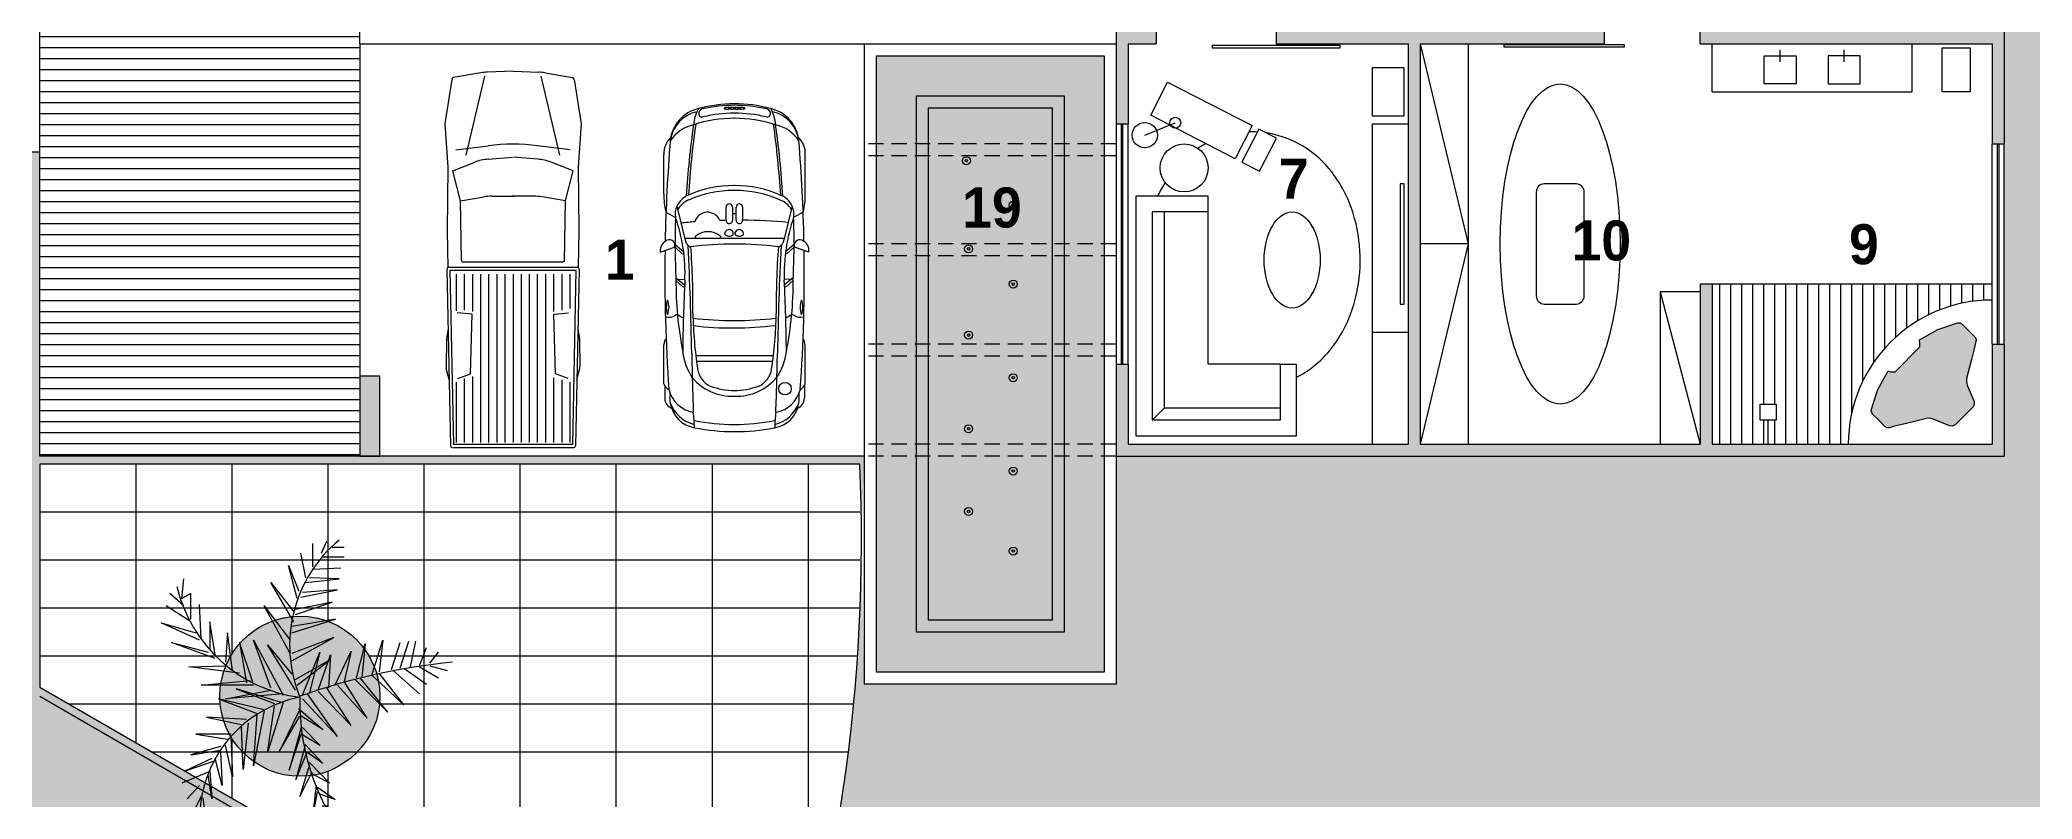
# Model space of a CAD drawing. Header units: feet. Extents: x 1734 to 1931, y 883 to 1088.
# Drawn here: x 1755.44 to 1780.34, y 1059.04 to 1068.52 of the extents above; entities that cross this region are included whole.
import ezdxf

# ---------------------------------------------------------------- set-up
doc = ezdxf.new("R2010")
doc.units = ezdxf.units.FT
doc.header["$LTSCALE"] = 0.3
doc.header["$MEASUREMENT"] = 0
doc.linetypes.add('DASHED2', pattern=[0.375, 0.25, -0.125])
doc.linetypes.add('HIDDEN', pattern=[9.525, 6.35, -3.175])
doc.layers.get('0').update_dxf_attribs({"linetype": 'CONTINUOUS'})
doc.layers.get('Defpoints').update_dxf_attribs({"linetype": 'CONTINUOUS'})
for name, color, linetype in [('01', 1, 'CONTINUOUS'), ('02', 44, 'CONTINUOUS'), ('1', 1, 'CONTINUOUS'), ('2', 44, 'CONTINUOUS'), ('3', 3, 'CONTINUOUS'), ('5', 5, 'CONTINUOUS'), ('Cotas', 1, 'CONTINUOUS'), ('demolição', 140, 'DASHED2'), ('projecao', 8, 'HIDDEN'), ('Texto', 44, 'CONTINUOUS'), ('VEICULOS', 1, 'CONTINUOUS')]:
    doc.layers.add(name, color=color, linetype=linetype)
doc.styles.add('style1', font='GOTHIC.TTF')

# ---------------------------------------------------------------- blocks, each defined once
blk = doc.blocks.new('planta 7')
at = {"color": 0}
for p, q in [((347.66, 294.69), (353.36, 307.49)), ((353.36, 307.49), (350.1, 295.85)), ((354.17, 298.18), (359.06, 305.74)), ((303.69, 291.78), (300.03, 300.5)), ((304.1, 299.34), (307.35, 290.03)), ((308.17, 290.61), (304.1, 299.34)), ((341.55, 289.45), (346.84, 304)), ((346.84, 304), (343.59, 291.78)), ((359.06, 299.92), (363.13, 304.58)), ((361.5, 300.5), (368.01, 299.92)), ((363.13, 297.6), (361.5, 300.5)), ((295.14, 293.52), (285.78, 292.36)), ((295.55, 294.11), (289.85, 297.01)), ((299.21, 294.69), (294.73, 298.76)), ((309.39, 297.6), (311.02, 287.71)), ((312.24, 287.71), (309.39, 297.6)), ((316.31, 295.85), (314.68, 285.38)), ((316.31, 284.22), (316.31, 295.85)), ((322.01, 292.36), (319.57, 280.72)), ((321.2, 278.98), (322.01, 292.36)), ((332.59, 294.11), (334.22, 277.82)), ((332.59, 276.65), (332.59, 294.11)), ((336.67, 281.31), (338.7, 298.18)), ((338.7, 298.18), (339.11, 285.96)), ((348.06, 294.11), (359.46, 294.69)), ((354.58, 297.6), (363.13, 297.6)), ((294.73, 290.61), (302.88, 291.78)), ((304.1, 291.2), (294.73, 290.61)), ((299.21, 287.12), (308.17, 289.45)), ((310.2, 287.71), (299.21, 287.12)), ((302.06, 283.63), (312.65, 285.96)), ((328.12, 288.29), (323.23, 275.49)), ((324.45, 273.16), (328.12, 288.29)), ((328.12, 285.96), (330.97, 270.84)), ((329.74, 266.76), (328.12, 285.96)), ((350.1, 285.38), (340.33, 285.96)), ((342.77, 289.45), (353.76, 291.2)), ((353.76, 291.2), (344.4, 291.2)), ((315.5, 284.22), (302.06, 283.63)), ((304.5, 280.14), (318.75, 280.72)), ((319.97, 278.4), (304.5, 280.14)), ((331.37, 282.47), (326.49, 269.67)), ((326.89, 267.34), (331.37, 282.47)), ((333, 276.65), (346.84, 281.31)), ((346.84, 281.31), (333.41, 278.98)), ((337.48, 283.63), (350.1, 285.38)), ((305.73, 276.65), (322.82, 275.49)), ((324.04, 273.16), (305.73, 276.65)), ((347.66, 276.65), (329.34, 266.76)), ((331.78, 270.84), (347.66, 276.65)), ((343.18, 264.44), (359.06, 273.16)), ((359.06, 273.16), (347.66, 264.44)), ((310.2, 272), (325.67, 269.67)), ((326.89, 266.76), (310.2, 272)), ((310.66, 267.96), (322.32, 261.21)), ((324.52, 261.21), (310.66, 267.96)), ((330.97, 262.69), (346.03, 272)), ((346.03, 272), (336.26, 263.85)), ((353.76, 263.27), (366.79, 270.84)), ((366.79, 270.84), (357.02, 263.27)), ((295.53, 261.21), (303.72, 257.15)), ((306.24, 258.05), (295.53, 261.21)), ((301.2, 262.56), (310.03, 258.95)), ((312.55, 259.4), (301.2, 262.56)), ((304.35, 264.81), (316.33, 260.75)), ((318.54, 260.75), (304.35, 264.81)), ((312.86, 259.4), (306.56, 253.55)), ((306.56, 253.55), (310.34, 258.95)), ((312.55, 254.45), (316.33, 260.75)), ((318.54, 260.3), (312.55, 254.45)), ((328.12, 260.36), (315.5, 248.73)), ((324.84, 261.66), (317.91, 253.55)), ((317.91, 253.55), (322.32, 260.75)), ((329.34, 260.36), (343.59, 254.55)), ((332.59, 262.11), (341.14, 251.06)), ((341.14, 251.06), (334.22, 263.27)), ((340.74, 263.85), (348.47, 249.89)), ((348.47, 249.89), (343.18, 263.85)), ((350.1, 263.85), (354.58, 249.31)), ((354.58, 249.31), (352.14, 263.85)), ((356.21, 262.69), (360.28, 250.47)), ((360.28, 250.47), (357.83, 262.69)), ((361.5, 262.11), (372.49, 265.02)), ((361.91, 260.95), (364.35, 248.73)), ((364.35, 248.73), (363.53, 260.36)), ((372.49, 265.02), (363.94, 261.53)), ((366.79, 259.2), (368.01, 248.15)), ((368.42, 259.2), (376.56, 260.95)), ((292.69, 253.55), (283.87, 254)), ((287.65, 257.15), (297.1, 255.35)), ((299.31, 255.8), (287.65, 257.15)), ((292.69, 252.65), (287.65, 246.34)), ((298.68, 255.35), (294.58, 249.49)), ((294.58, 249.49), (296.47, 254.9)), ((306.87, 258.05), (299.94, 251.3)), ((299.94, 251.3), (303.09, 257.15)), ((315.5, 248.73), (329.74, 258.62)), ((330.56, 255.13), (319.16, 244.07)), ((343.59, 254.55), (330.15, 258.04)), ((330.97, 255.13), (342.77, 251.06)), ((368.01, 248.15), (368.42, 258.04)), ((371.27, 256.87), (371.68, 247.57)), ((372.08, 256.87), (379.82, 256.87)), ((375.34, 253.96), (375.34, 246.4)), ((376.56, 253.96), (380.63, 252.22)), ((284.5, 248.59), (278.19, 246.79)), ((285.44, 248.59), (282.29, 242.74)), ((288.59, 250.4), (282.61, 251.3)), ((287.65, 246.34), (288.91, 250.85)), ((319.16, 244.07), (331.78, 252.22)), ((332.59, 248.73), (321.6, 238.84)), ((321.6, 238.84), (333.82, 246.4)), ((342.77, 251.06), (331.78, 251.64)), ((333, 249.31), (343.99, 244.07)), ((343.99, 244.07), (333.82, 246.4)), ((378.6, 250.47), (378.6, 246.4)), ((334.63, 242.91), (323.64, 231.86)), ((323.64, 231.86), (335.04, 241.17)), ((335.04, 242.33), (346.44, 239.42)), ((346.44, 239.42), (335.04, 240.58)), ((335.85, 237.09), (326.08, 226.62)), ((326.08, 226.62), (336.67, 234.77)), ((336.26, 237.09), (347.66, 233.6)), ((347.66, 233.6), (337.07, 234.77)), ((337.48, 230.11), (329.74, 221.39)), ((338.29, 226.62), (333, 219.06)), ((337.89, 230.69), (346.84, 227.79)), ((338.29, 227.79), (347.25, 224.88)), ((338.7, 221.39), (335.04, 214.99)), ((338.7, 224.3), (347.25, 222.55)), ((339.11, 221.39), (345.21, 219.06)), ((339.11, 217.9), (337.48, 212.08)), ((339.92, 217.9), (343.59, 214.99))]:
    blk.add_line(p, q, dxfattribs=at)
for centre, radius, start, end in [((376.48, 255.23), 48.23, 103.15977, 172.88279), ((288.02, 253.26), 41.37, 11.06747, 94.00852), ((326.94, 185.75), 75.48, 88.72033, 129.91169), ((345.92, 219.16), 45.46, 39.60399, 112.36191), ((124.92, 189.01), 216.42, 5.64896, 19.48728)]:
    blk.add_arc(centre, radius, start, end, dxfattribs=at)
blk = doc.blocks.new('audi')
for p, q in [((112.5, 88.2), (63.4, 88.2)), ((135.1, 85.7), (141.7, 73.8)), ((185, 92.8), (179.1, 75)), ((263, 83.7), (263, 83.7)), ((301.1, 88.2), (293.7, 86.3)), ((350.1, 88.2), (301.1, 88.2)), ((352, 87.2), (367.5, 87.2)), ((127.5, 72), (168.7, 62.1)), ((167.8, -62.3), (167.8, 62.3)), ((168.7, 62.1), (168.7, 62.1)), ((168.7, 62.1), (174.1, 60.3)), ((175.4, 74.3), (184.1, 63.9)), ((179, 74.3), (186.8, 65.7)), ((186.8, 65.7), (187.6, 63.3)), ((210.1, 62.1), (210.1, 62.1)), ((217, 73.3), (226.1, 62.4)), ((219, 70.9), (219.3, 62.1)), ((220.7, 73.2), (228.2, 64.9)), ((228.2, 64.9), (229, 62.5)), ((314, -48.5), (314, 47.9)), ((321.2, -47.6), (321.2, 47.1)), ((129, 10.1), (145.3, 10.1)), ((129, 10.1), (129, 10.1)), ((145.3, 2), (129, 2)), ((137.1, 2), (137.1, -2.5)), ((129, -2.5), (145.3, -2.5)), ((129, -2.5), (129, -2.5)), ((145.3, -10.6), (129, -10.6)), ((127.5, -72), (168.7, -62.1)), ((135.1, -85.7), (141.7, -73.8)), ((168.7, -62.1), (174.1, -60.3)), ((168.7, -62.1), (168.7, -62.1)), ((175.4, -74.3), (184.1, -63.9)), ((179, -74.3), (186.8, -65.7)), ((186.8, -65.7), (187.6, -63.3)), ((210.1, -62.1), (210.1, -62.1)), ((217, -73.3), (226.1, -62.4)), ((219, -70.9), (219.3, -62.1)), ((220.7, -73.2), (228.2, -64.9)), ((228.2, -64.9), (229, -62.5)), ((112.5, -88.2), (63.4, -88.2)), ((185, -92.8), (179.1, -75)), ((263, -83.7), (263, -83.7)), ((301.1, -88.2), (293.7, -86.3)), ((350.1, -88.2), (301.1, -88.2)), ((352, -87.2), (367.5, -87.2))]:
    blk.add_line(p, q)
at = {"flags": 128}
for points in [[(5.5, 13.1), (5.4, 13), (5.2, 12.8), (5, 12.4), (4.9, 11.8), (4.8, 11.2), (4.7, 10.4), (4.6, 9.6), (4.6, 8.8), (4.6, 7.9), (4.7, 7.1), (4.7, 6.3), (4.8, 5.6), (5, 5), (5.1, 4.6), (5.3, 4.2), (5.4, 4.1), (5.6, 4.1), (5.8, 4.2), (5.9, 4.6), (6.1, 5), (6.2, 5.6), (6.3, 6.3), (6.4, 7.1), (6.4, 7.9), (6.4, 8.8), (6.4, 9.6), (6.3, 10.4), (6.3, 11.2), (6.1, 11.8), (6, 12.4), (5.9, 12.8), (5.7, 13)], [(5.5, 7.7), (5.4, 7.6), (5.2, 7.3), (5, 7), (4.9, 6.4), (4.8, 5.8), (4.7, 5), (4.6, 4.2), (4.6, 3.4), (4.6, 2.5), (4.7, 1.7), (4.7, 0.9), (4.8, 0.2), (5, -0.4), (5.1, -0.9), (5.3, -1.2), (5.4, -1.3), (5.6, -1.3), (5.8, -1.2), (5.9, -0.9), (6.1, -0.4), (6.2, 0.2), (6.3, 0.9), (6.4, 1.7), (6.4, 2.5), (6.4, 3.4), (6.4, 4.2), (6.3, 5), (6.3, 5.8), (6.1, 6.4), (6, 7), (5.9, 7.3), (5.7, 7.6)], [(5.5, 1.4), (5.4, 1.3), (5.2, 1), (5, 0.6), (4.9, 0.1), (4.8, -0.5), (4.7, -1.3), (4.6, -2.1), (4.6, -2.9), (4.6, -3.8), (4.7, -4.6), (4.7, -5.4), (4.8, -6.1), (5, -6.7), (5.1, -7.2), (5.3, -7.5), (5.4, -7.6), (5.6, -7.6), (5.8, -7.5), (5.9, -7.2), (6.1, -6.7), (6.2, -6.1), (6.3, -5.4), (6.4, -4.6), (6.4, -3.8), (6.4, -2.9), (6.4, -2.1), (6.3, -1.3), (6.3, -0.5), (6.1, 0.1), (6, 0.6), (5.9, 1), (5.7, 1.3)], [(5.5, -4.1), (5.4, -4.1), (5.2, -4.4), (5, -4.8), (4.9, -5.3), (4.8, -6), (4.7, -6.7), (4.6, -7.5), (4.6, -8.4), (4.6, -9.2), (4.7, -10), (4.7, -10.8), (4.8, -11.5), (5, -12.1), (5.1, -12.6), (5.3, -12.9), (5.4, -13.1), (5.6, -13.1), (5.8, -12.9), (5.9, -12.6), (6.1, -12.1), (6.2, -11.5), (6.3, -10.8), (6.4, -10), (6.4, -9.2), (6.4, -8.4), (6.4, -7.5), (6.3, -6.7), (6.3, -6), (6.1, -5.3), (6, -4.8), (5.9, -4.4), (5.7, -4.1)]]:
    blk.add_lwpolyline(points, close=True, dxfattribs=at)
blk.add_circle((355.5, 63), 7.84)
for centre, radius, start, end in [((50.6, 34.6), 46, 95.8624, 166.6559), ((51.8, 37.7), 43.1, 97.8991, 167.3429), ((72.5, 41.1), 47.4, 124.0769, 167.6033), ((61.5, 61.9), 26.4, 85.8375, 137.262), ((213.2, -1968.7), 2055.8, 91.1563, 94.6666), ((115.1, 9.3), 79, 75.323, 91.8894), ((176.5, 81.2), 6.78, 155.9852, 292.873), ((183.1, 79.2), 13.7, 82.1777, 159.532), ((213.2, -1968.7), 2055.8, 86.0044, 90.8393), ((254, 57.9), 27.4, 70.7498, 109.2502), ((254, 105.4), 23.5, 247.4221, 292.5779), ((250.2, 82.6), 16.2, 327.6673, 13.7699), ((344.7, 76.3), 13.1, 26.6666, 65.3418), ((347.5, 45.2), 38, 9.6193, 76.4344), ((365.8, 22.6), 58.3, 82.3039, 94.7215), ((367.5, 73.7), 13.5, 22.4922, 89.786), ((357, 38.5), 45, 14.9632, 68.3112), ((368.2, 44.1), 36.6, 9.3132, 81.504), ((30.6, -0.8), 52.3, 94.8909, 118.3051), ((179.3, 0.2), 161.3, 161.7424, 180.2572), ((180.4, -1035.7), 1095.3, 93.4784, 98.1402), ((177.3, -998.7), 1060.8, 93.3556, 98.1932), ((239.3, 0.9), 137.3, 155.8811, 180.3013), ((245.4, 0.9), 137.3, 155.8811, 180.3013), ((139.4, 47.6), 27.2, 115.8535, 159.6158), ((145.3, 47.7), 26.9, 120.0267, 159.6532), ((137.5, 50.1), 24.1, 80.1297, 114.4472), ((172.8, -882.7), 957, 87.2357, 91.8634), ((212.1, 276.6), 214.7, 250.8497, 272.1532), ((842.5, 4.4), 697.3, 174.8482, 179.5353), ((170.5, 53), 8.11, 11.4844, 63.2476), ((603.9, 0), 428.9, 172.6805, 187.3195), ((373.4, 4000.6), 3947.5, 267.1477, 269.0979), ((248.1, 967.3), 915.3, 265.6328, 270.8795), ((222.4, -381.2), 454.4, 78.9471, 90.4338), ((334, -2218.2), 2283.1, 90.6142, 92.8572), ((248.3, -520.4), 572.7, 81.6903, 88.6071), ((267.8, 71.7), 4.45, 150.4245, 217.7053), ((252.6, 59.6), 15, 16.8368, 38.8283), ((-156.4, -0.3), 427, 353.0508, 6.9501), ((-147.2, -1.3), 427, 353.2483, 7.0432), ((301, -6.3), 71.6, 55.842, 83.1604), ((258.2, -3314.5), 3368.4, 87.8436, 89.0979), ((299.1, 2.1), 66, 358.3299, 50.3966), ((417, 340.8), 291, 263.6756, 267.5163), ((139.9, 0), 260.4, 348.7904, 11.0827), ((177.7, 0), 177.7, 165.478, 194.7336), ((184.9, 0), 183.1, 167.2448, 192.7552), ((12, 39), 5.81, 59.2569, 166.2031), ((187.1, 0), 175.4, 166.9785, 193.0215), ((12.8, 41), 3.72, 337.0614, 55.3196), ((326.6, 18.1), 28.5, 25.6224, 81.0868), ((274.5, 0), 83.3, 359.5992, 20.9842), ((148.8, 0), 260.4, 348.9105, 10.9662), ((179.3, -0.7), 161.3, 179.7428, 198.2576), ((129, 6), 4.06, 90, 270), ((145.3, 6), 4.06, 270, 90), ((162.4, 5.6), 5.45, 80.1727, 270.3), ((157.4, 6), 7.68, 310.2364, 40.2364), ((274.5, -0.6), 83.3, 339.0158, 0.4008), ((299.1, 1.2), 66, 358.3299, 358.9587), ((239.3, 0), 137.3, 179.9994, 180.3013), ((239.3, -1.4), 137.3, 179.6987, 204.1189), ((245.4, 0), 137.3, 179.9994, 180.3013), ((245.4, -1.4), 137.3, 179.6987, 204.1189), ((129, -6.6), 4.06, 90, 270), ((151.8, -33.7), 16.5, 111.8696, 254.4456), ((145.3, -6.6), 4.06, 270, 90), ((842.5, 4.4), 697.3, 181.2405, 181.8756), ((162.4, -7), 5.45, 80.1727, 270.3), ((183.8, -33.2), 24.2, 140.673, 219.327), ((157.4, -6.6), 7.68, 310.2364, 40.2364), ((166.9, -18.8), 2.02, 63.4349, 153.4349), ((299.1, -2.6), 66, 310.3629, 1.6701), ((30.6, 0.8), 52.3, 241.6949, 265.1091), ((50.6, -34.6), 46, 193.3441, 264.1376), ((12, -39), 5.81, 193.7969, 300.7431), ((51.8, -37.7), 43.1, 192.6571, 262.1009), ((12.8, -41), 3.72, 304.6804, 22.9386), ((180.4, 1035.7), 1095.3, 261.8598, 266.5216), ((842.5, 4.4), 697.3, 184.4396, 185.8666), ((166.8, -47.5), 1.96, 212.4712, 302.4712), ((248.3, 520.4), 572.7, 271.3929, 278.3097), ((326.6, -18.1), 28.5, 278.9132, 334.3776), ((72.5, -41.1), 47.4, 192.3967, 235.9231), ((177.3, 998.7), 1060.8, 261.8068, 266.6444), ((140.3, -46.3), 28.7, 203.067, 243.5821), ((146.4, -46.3), 28.7, 203.067, 239.3831), ((137.5, -50.1), 24.1, 245.5528, 279.8703), ((212.1, -276.6), 214.7, 87.8468, 109.1503), ((172.8, 882.7), 957, 268.1366, 272.7643), ((176.5, -81.2), 6.78, 67.127, 204.0148), ((170.5, -53), 8.11, 296.7524, 348.5156), ((373.4, -4000.6), 3947.5, 90.9021, 92.8523), ((248.1, -967.3), 915.3, 89.1205, 94.3672), ((222.4, 381.2), 454.4, 269.5662, 281.0529), ((334, 2218.2), 2283.1, 267.1428, 269.3858), ((267.8, -71.7), 4.45, 142.2947, 209.5755), ((250.2, -82.6), 16.2, 346.2301, 32.3327), ((252.6, -59.6), 15, 321.1717, 343.1632), ((299.4, 12.8), 78.3, 277.4158, 302.8532), ((258.2, 3314.5), 3368.4, 270.9021, 272.1564), ((347.5, -45.2), 38, 283.5656, 350.3807), ((368.2, -44.1), 36.6, 278.496, 350.6868), ((357, -38.5), 45, 291.6888, 345.0368), ((417, -340.8), 291, 92.4837, 96.3244), ((61.5, -61.9), 26.4, 222.738, 274.1625), ((213.2, 1968.7), 2055.8, 265.3334, 268.8437), ((115.1, -9.3), 79, 268.1106, 284.677), ((183.1, -79.2), 13.7, 200.468, 277.8223), ((213.2, 1968.7), 2055.8, 269.1607, 273.9956), ((254, -105.4), 23.5, 67.4221, 112.5779), ((254, -57.9), 27.4, 250.7498, 289.2502), ((344.7, -76.3), 13.1, 294.6582, 333.3334), ((365.8, -22.6), 58.3, 265.2785, 277.6961), ((367.5, -73.7), 13.5, 270.214, 337.5078)]:
    blk.add_arc(centre, radius, start, end)
blk = doc.blocks.new('Veic-32')
at = {"layer": 'VEICULOS'}
for p, q in [((-0.066, 1.284), (-0.007, 1.627)), ((0.015, 1.647), (0.569, 1.733)), ((0.569, 1.733), (1.113, 1.697)), ((0.896, 1.598), (0.844, 1.191)), ((1.156, 1.635), (1.051, 1.361)), ((1.113, 1.697), (1.904, 1.706)), ((1.534, 1.537), (1.156, 1.635)), ((1.532, 1.54), (1.483, 1.248)), ((2.296, 1.527), (1.532, 1.54)), ((1.904, 1.706), (2.36, 1.696)), ((2.298, 1.502), (2.298, 0.263)), ((2.36, 0.082), (2.36, 1.696)), ((2.386, 1.709), (4.591, 1.663)), ((2.398, 1.67), (4.578, 1.625)), ((2.398, 0.095), (2.398, 1.67)), ((2.447, 1.594), (2.879, 1.594)), ((2.95, 1.393), (2.932, 1.578)), ((3.131, 1.693), (3.251, 1.713)), ((3.262, 1.714), (3.604, 1.719)), ((3.763, 1.68), (3.625, 1.717)), ((3.751, 1.571), (3.695, 1.412)), ((3.796, 1.594), (4.551, 1.594)), ((4.578, 1.625), (4.578, 0.141)), ((4.616, 1.637), (4.616, 0.141)), ((0.963, 1.467), (-0.025, 1.233)), ((2.447, 1.492), (2.896, 1.492)), ((2.447, 1.391), (2.913, 1.391)), ((2.447, 1.289), (4.551, 1.289)), ((3.695, 1.412), (2.95, 1.393)), ((3.745, 1.391), (4.551, 1.391)), ((3.77, 1.492), (4.551, 1.492)), ((-0.088, 0.883), (-0.075, 1.204)), ((1.013, 1.194), (0.988, 0.89)), ((1.474, 1.143), (1.475, 0.867)), ((2.447, 1.187), (4.551, 1.187)), ((2.447, 1.086), (4.551, 1.086)), ((-0.088, 0.883), (-0.075, 0.561)), ((1.013, 0.572), (0.988, 0.876)), ((1.474, 0.623), (1.475, 0.898)), ((2.447, 0.984), (4.551, 0.984)), ((2.447, 0.883), (4.551, 0.883)), ((2.447, 0.781), (4.551, 0.781)), ((0.963, 0.298), (-0.025, 0.532)), ((0.896, 0.167), (0.844, 0.574)), ((1.532, 0.226), (1.483, 0.518)), ((2.447, 0.679), (4.551, 0.679)), ((2.447, 0.578), (4.551, 0.578)), ((-0.066, 0.481), (-0.007, 0.139)), ((1.156, 0.13), (1.051, 0.405)), ((2.447, 0.476), (4.551, 0.476)), ((2.447, 0.375), (2.913, 0.375)), ((2.447, 0.273), (2.896, 0.273)), ((2.95, 0.373), (2.932, 0.187)), ((3.695, 0.353), (2.95, 0.373)), ((3.751, 0.195), (3.695, 0.353)), ((3.728, 0.375), (4.551, 0.375)), ((3.753, 0.273), (4.551, 0.273)), ((0.015, 0.118), (0.569, 0.032)), ((0.569, 0.032), (1.113, 0.068)), ((1.113, 0.068), (1.904, 0.06)), ((1.534, 0.228), (1.156, 0.13)), ((2.273, 0.238), (1.532, 0.226)), ((1.904, 0.06), (2.368, 0.069)), ((2.386, 0.057), (4.591, 0.103)), ((2.398, 0.095), (4.578, 0.141)), ((2.447, 0.171), (2.905, 0.171)), ((3.131, 0.072), (3.251, 0.052)), ((3.262, 0.051), (3.604, 0.046)), ((3.763, 0.085), (3.625, 0.049)), ((3.796, 0.171), (4.551, 0.171))]:
    blk.add_line(p, q, dxfattribs=at)
for centre, radius, start, end in [((0.018, 1.622), 0.0254, 98.8162, 170.103), ((2.272, 1.502), 0.0254, 359.9392, 89.0846), ((2.385, 1.683), 0.0254, 88.8038, 180), ((3.263, 1.638), 0.0762, 90.8398, 99.5481), ((3.606, 1.643), 0.0762, 75.0266, 90.8398), ((4.591, 1.637), 0.0254, 360, 88.8038), ((0.534, 1.18), 0.61, 170.103, 177.7232), ((1.62, 1.143), 0.61, 159.1096, 175.2601), ((2.084, 1.145), 0.61, 170.3377, 180.2366), ((3.263, 0.883), 2.438, 172.7371, 187.2629), ((0.534, 0.586), 0.61, 182.2768, 189.897), ((1.62, 0.622), 0.61, 184.7399, 200.8904), ((2.084, 0.62), 0.61, 179.7634, 189.6623), ((2.272, 0.263), 0.0254, 270.9154, 0.0608), ((0.018, 0.143), 0.0254, 189.897, 261.1838), ((2.385, 0.082), 0.0254, 180, 271.1962), ((3.263, 0.127), 0.0762, 260.4519, 269.1602), ((3.606, 0.122), 0.0762, 269.1602, 284.9734), ((4.591, 0.128), 0.0254, 271.1962, 0)]:
    blk.add_arc(centre, radius, start, end, dxfattribs=at)

msp = doc.modelspace()

# ---------------------------------------------------------------- hatches: boundary and pattern name
at = {"linetype": 'Continuous', "true_color": 0xbdcb95}
h = msp.add_hatch(color=253, dxfattribs=at)
h.paths.add_polyline_path([(1791.942, 1082.824, 0.414214), (1789.942, 1084.824), (1739.942, 1084.824, 0.414214), (1737.942, 1082.824), (1737.942, 1063.824, 0.414214), (1739.942, 1061.824), (1751.906, 1061.824, -0.131652), (1753.656, 1061.355), (1755.442, 1060.324), (1765.294, 1054.635), (1769.192, 1052.385, -0.267949), (1770.942, 1049.354), (1770.942, 1038.324, 0.414214), (1772.942, 1036.324), (1789.942, 1036.324, 0.414214), (1791.942, 1038.324)])
h.paths.add_polyline_path([(1768.892, 1063.324), (1768.892, 1060.474), (1765.742, 1060.474), (1765.709, 1062.273, -0.083534), (1764.519, 1055.199), (1755.442, 1060.439), (1755.442, 1063.224), (1765.688, 1063.224, -0.011002), (1765.709, 1062.273), (1765.742, 1063.324), (1755.442, 1063.324), (1755.442, 1067.124), (1748.442, 1067.124), (1748.442, 1063.324), (1741.442, 1063.324), (1741.442, 1067.624), (1740.542, 1067.624), (1740.542, 1074.624), (1741.442, 1074.624), (1741.442, 1079.924), (1748.442, 1079.924), (1748.442, 1082.624), (1755.942, 1082.624), (1755.942, 1079.924), (1774.542, 1079.924), (1774.542, 1082.074), (1777.992, 1082.074), (1777.992, 1079.924), (1779.992, 1079.924), (1779.992, 1063.324)], flags=16)
h.paths.add_polyline_path([(1768.529, 1081.533, 0.812596), (1762.744, 1080.524), (1762.744, 1080.024), (1762.593, 1080.024), (1762.593, 1080.524, -0.810376), (1768.66, 1081.609)], flags=16)
h.paths.add_polyline_path([(1762.497, 1080.073), (1762.497, 1080.461), (1762.152, 1080.461), (1762.152, 1080.073)], flags=24)
h.paths.add_polyline_path([(1762.497, 1079.773), (1762.497, 1080.161), (1762.152, 1080.161), (1762.152, 1079.773)], flags=8)
h.paths.add_polyline_path([(1768.897, 1080.482), (1768.897, 1080.994), (1768.552, 1080.994), (1768.552, 1080.482)], flags=24)
at = {"linetype": 'Continuous'}
h = msp.add_hatch(color=251, dxfattribs=at)
h.paths.add_polyline_path([(1776.342, 1063.474), (1776.342, 1065.474), (1776.192, 1065.474), (1776.192, 1063.474), (1775.442, 1063.474), (1775.442, 1063.324), (1779.992, 1063.324), (1779.992, 1064.724), (1779.842, 1064.724), (1779.842, 1063.474)])
h.paths.add_polyline_path([(1771.542, 1068.624), (1771.542, 1073.124), (1776.442, 1073.124), (1776.442, 1073.274), (1771.392, 1073.274), (1771.392, 1068.624), (1770.892, 1068.624), (1770.892, 1068.474), (1772.542, 1068.474), (1772.542, 1063.474), (1771.792, 1063.474), (1771.792, 1063.324), (1773.442, 1063.324), (1773.442, 1063.474), (1772.692, 1063.474), (1772.692, 1068.474), (1774.992, 1068.474), (1774.992, 1068.624)])
h.paths.add_polyline_path([(1776.192, 1068.624), (1776.192, 1068.474), (1779.842, 1068.474), (1779.842, 1067.224), (1779.992, 1067.224), (1779.992, 1068.624)])
h = msp.add_hatch(color=251, dxfattribs=at)
h.paths.add_polyline_path([(1768.892, 1064.474), (1768.892, 1063.324), (1771.792, 1063.324), (1771.792, 1063.474), (1769.042, 1063.474), (1769.042, 1064.474)])
h.paths.add_polyline_path([(1768.892, 1068.624), (1768.892, 1067.474), (1769.042, 1067.474), (1769.042, 1068.474), (1769.392, 1068.474), (1769.392, 1068.624)])
at = {"true_color": 0x006161}
h = msp.add_hatch(color=138, dxfattribs=at)
h.dxf.hatch_style = 2
h.paths.add_polyline_path([(1768.242, 1067.824), (1768.242, 1067.224), (1768.742, 1067.224), (1768.742, 1068.324), (1765.892, 1068.324), (1765.892, 1067.224), (1766.392, 1067.224), (1766.392, 1067.824)])
h.paths.add_polyline_path([(1765.892, 1067.224), (1765.892, 1067.074), (1766.392, 1067.074), (1766.392, 1067.224)])
h.paths.add_polyline_path([(1765.892, 1065.974), (1766.392, 1065.974), (1766.392, 1067.074), (1765.892, 1067.074)])
h.paths.add_polyline_path([(1766.392, 1065.824), (1766.392, 1065.974), (1765.892, 1065.974), (1765.892, 1065.824)])
h.paths.add_polyline_path([(1766.392, 1065.824), (1765.892, 1065.824), (1765.892, 1064.724), (1766.392, 1064.724)])
h.paths.add_polyline_path([(1765.892, 1064.724), (1765.892, 1064.574), (1766.392, 1064.574), (1766.392, 1064.724)])
h.paths.add_polyline_path([(1766.392, 1064.574), (1765.892, 1064.574), (1765.892, 1063.474), (1766.392, 1063.474)])
h.paths.add_polyline_path([(1766.392, 1063.324), (1766.392, 1063.474), (1765.892, 1063.474), (1765.892, 1063.324)])
h.paths.add_polyline_path([(1766.392, 1063.324), (1765.892, 1063.324), (1765.892, 1060.624), (1768.742, 1060.624), (1768.742, 1063.324), (1768.242, 1063.324), (1768.242, 1061.124), (1766.392, 1061.124)])
h.paths.add_polyline_path([(1768.742, 1063.324), (1768.742, 1063.474), (1768.242, 1063.474), (1768.242, 1063.324)])
h.paths.add_polyline_path([(1768.742, 1064.574), (1768.242, 1064.574), (1768.242, 1063.474), (1768.742, 1063.474)])
h.paths.add_polyline_path([(1768.742, 1064.574), (1768.742, 1064.724), (1768.242, 1064.724), (1768.242, 1064.574)])
h.paths.add_polyline_path([(1768.742, 1065.824), (1768.242, 1065.824), (1768.242, 1064.724), (1768.742, 1064.724)])
h.paths.add_polyline_path([(1768.742, 1065.824), (1768.742, 1065.974), (1768.242, 1065.974), (1768.242, 1065.824)])
h.paths.add_polyline_path([(1768.742, 1067.074), (1768.242, 1067.074), (1768.242, 1065.974), (1768.742, 1065.974)])
h.paths.add_polyline_path([(1768.742, 1067.074), (1768.742, 1067.224), (1768.242, 1067.224), (1768.242, 1067.074)])
h.paths.add_polyline_path([(1768.617, 1062.651), (1769.006, 1062.651), (1769.006, 1062.997), (1768.617, 1062.997)], flags=9)
h.paths.add_polyline_path([(1768.291, 1062.653), (1768.68, 1062.653), (1768.68, 1062.999), (1768.291, 1062.999)], flags=24)
h.paths.add_polyline_path([(1767.967, 1062.651), (1768.356, 1062.651), (1768.356, 1062.997), (1767.967, 1062.997)], flags=25)
h.paths.add_polyline_path([(1766.267, 1062.651), (1766.656, 1062.651), (1766.656, 1062.997), (1766.267, 1062.997)], flags=24)
h.paths.add_polyline_path([(1765.941, 1062.653), (1766.33, 1062.653), (1766.33, 1062.999), (1765.941, 1062.999)], flags=24)
h.paths.add_polyline_path([(1765.617, 1062.651), (1766.006, 1062.651), (1766.006, 1062.997), (1765.617, 1062.997)], flags=9)
at = {"true_color": 0x00b3b3}
msp.add_hatch(color=132, dxfattribs=at).paths.add_polyline_path([(1778.411, 1064.155), (1778.538, 1064.382), (1778.541, 1064.384), (1778.547, 1064.385), (1778.575, 1064.378), (1778.626, 1064.378), (1778.936, 1064.689), (1778.938, 1064.739), (1778.931, 1064.77), (1778.931, 1064.773), (1778.931, 1064.774), (1778.934, 1064.778), (1779.161, 1064.905), (1779.408, 1064.989), (1779.437, 1064.989), (1779.464, 1064.973), (1779.623, 1064.814), (1779.64, 1064.784), (1779.641, 1064.777), (1779.61, 1064.649), (1779.581, 1064.531), (1779.521, 1064.294), (1779.521, 1064.26), (1779.527, 1064.212), (1779.614, 1064.007), (1779.617, 1063.971), (1779.601, 1063.94), (1779.376, 1063.715), (1779.344, 1063.698), (1779.309, 1063.702), (1779.107, 1063.787), (1779.063, 1063.798), (1779.019, 1063.794), (1778.785, 1063.734), (1778.618, 1063.698), (1778.558, 1063.677), (1778.528, 1063.677), (1778.501, 1063.693), (1778.422, 1063.772), (1778.345, 1063.849), (1778.327, 1063.894), (1778.349, 1063.966)])
at = {"linetype": 'Continuous'}
for points in [[(1759.442, 1064.324), (1759.442, 1063.324), (1759.692, 1063.324), (1759.692, 1064.324)], [(1773.442, 1063.474), (1773.442, 1063.324), (1775.442, 1063.324), (1775.442, 1063.474)]]:
    msp.add_hatch(color=251, dxfattribs=at).paths.add_polyline_path(points)
at = {"layer": '1', "linetype": 'Continuous'}
h = msp.add_hatch(dxfattribs=at)
h.set_pattern_fill('ANSI31', color=8, scale=1.1, angle=315)
h.set_pattern_definition([(360, (2683.99825, -485.73251), (5e-17, 0.1375), [])])
h.paths.add_polyline_path([(1755.442, 1079.924), (1755.442, 1063.324), (1759.442, 1063.324), (1759.442, 1064.324), (1759.442, 1068.474), (1759.442, 1074.624), (1759.442, 1075.774), (1759.442, 1078.774), (1759.442, 1079.924)])
h.paths.add_polyline_path([(1758.237, 1071.128, -1), (1758.237, 1070.378, -1)], flags=16)
h.paths.add_polyline_path([(1758.158, 1071.095, -1), (1758.158, 1070.57, -1)], flags=0)
h.paths.add_polyline_path([(1756.646, 1070.378, -1), (1756.646, 1071.128, -1)], flags=16)
h.paths.add_polyline_path([(1756.726, 1070.57, -1), (1756.726, 1071.095, -1)], flags=0)
h.paths.add_polyline_path([(1757.442, 1071.174, -1), (1757.442, 1071.924, -1)], flags=16)
h.paths.add_polyline_path([(1758.237, 1072.719, -1), (1758.237, 1071.969, -1)], flags=16)
h.paths.add_polyline_path([(1758.158, 1072.527, -1), (1758.158, 1072.002, -1)], flags=0)
h.paths.add_polyline_path([(1756.646, 1071.969, -1), (1756.646, 1072.719, -1)], flags=16)
h.paths.add_polyline_path([(1756.726, 1072.002, -1), (1756.726, 1072.527, -1)], flags=0)
h.paths.add_polyline_path([(1757.917, 1075.424), (1756.967, 1075.424), (1756.967, 1078.424), (1757.917, 1078.424)], flags=16)
h.paths.add_polyline_path([(1757.967, 1075.424), (1757.967, 1078.424), (1758.342, 1078.424), (1758.342, 1075.424)], flags=16)
h.paths.add_polyline_path([(1756.917, 1075.424), (1756.542, 1075.424), (1756.542, 1078.424), (1756.917, 1078.424)], flags=16)
h = msp.add_hatch(dxfattribs=at)
h.set_pattern_fill('ANSI31', color=8, scale=1.1, angle=225)
h.set_pattern_definition([(270, (2683.99825, -485.73251), (0.1375, -4e-17), [])])
h.paths.add_polyline_path([(1748.442, 1069.624), (1748.442, 1067.124), (1755.442, 1067.124), (1755.442, 1069.624)])
h = msp.add_hatch(dxfattribs=at)
h.set_pattern_fill('ANSI31', color=8, scale=1.1, angle=405)
h.set_pattern_definition([(90, (2683.52299, -566.85257), (-0.1375, 5e-17), [])])
h.paths.add_polyline_path([(1776.342, 1065.474), (1776.342, 1063.474), (1777.042, 1063.474), (1777.042, 1063.774), (1776.942, 1063.774), (1776.942, 1063.974), (1777.142, 1063.974), (1777.142, 1063.774), (1777.042, 1063.774), (1777.042, 1063.474), (1778.042, 1063.474, -0.081607), (1778.136, 1064.05), (1777.511, 1065.474)])
h.paths.add_polyline_path([(1777.511, 1065.474), (1778.136, 1064.05, -0.321732), (1779.842, 1065.274), (1779.842, 1065.474)])
at = {"layer": 'Cotas', "linetype": 'Continuous', "true_color": 0x00b3b3}
h = msp.add_hatch(color=132, dxfattribs=at)
h.dxf.hatch_style = 2
h.paths.add_polyline_path([(1768.242, 1067.824), (1766.392, 1067.824), (1766.392, 1061.124), (1768.242, 1061.124)])
at = {"layer": 'Defpoints', "linetype": 'Continuous', "true_color": 0x4c7b3d}
h = msp.add_hatch(color=87, dxfattribs=at)
h.dxf.hatch_style = 1
edge = h.paths.add_edge_path()
edge.add_arc((1758.692, 1060.324), 1, 0, 360)
at = {"layer": 'demolição', "linetype": 'Continuous'}
h = msp.add_hatch(color=255, dxfattribs=at)
h.dxf.hatch_style = 1
h.paths.add_polyline_path([(1793.442, 1082.824, 0.414214), (1789.942, 1086.324), (1739.942, 1086.324, 0.414214), (1736.442, 1082.824), (1736.442, 1063.824, 0.414214), (1739.942, 1060.324), (1751.906, 1060.324, -0.131652), (1752.906, 1060.056), (1755.442, 1058.592), (1763.809, 1053.761), (1768.442, 1051.086, -0.267949), (1769.442, 1049.354), (1769.442, 1038.324, 0.414214), (1772.942, 1034.824), (1789.942, 1034.824, 0.414214), (1793.442, 1038.324)])
h.paths.add_polyline_path([(1755.442, 1060.324), (1753.656, 1061.355, 0.131652), (1751.906, 1061.824), (1739.942, 1061.824, -0.414214), (1737.942, 1063.824), (1737.942, 1082.824, -0.414214), (1739.942, 1084.824), (1789.942, 1084.824, -0.414214), (1791.942, 1082.824), (1791.942, 1038.324, -0.414214), (1789.942, 1036.324), (1772.942, 1036.324, -0.414214), (1770.942, 1038.324), (1770.942, 1049.354, 0.267949), (1769.192, 1052.385), (1765.294, 1054.635)], flags=16)

# ---------------------------------------------------------------- linework, layer by layer
at = {"layer": '02', "ltscale": 11}
for p, q in [((1768.892, 1067.474), (1768.892, 1064.474)), ((1769.042, 1064.474), (1769.042, 1067.474)), ((1772.092, 1067.474), (1772.542, 1067.474)), ((1772.092, 1067.474), (1772.092, 1063.474)), ((1770.042, 1064.474), (1770.042, 1066.574)), ((1769.492, 1066.374), (1769.492, 1063.924)), ((1770.942, 1064.474), (1770.042, 1064.474)), ((1769.492, 1063.924), (1769.342, 1063.774)), ((1770.942, 1063.924), (1769.492, 1063.924))]:
    msp.add_line(p, q, dxfattribs=at)
for points in [[(1771.692, 1068.424), (1771.692, 1068.454), (1770.092, 1068.454), (1770.092, 1068.424)], [(1773.742, 1068.434), (1773.742, 1068.464), (1775.242, 1068.464), (1775.242, 1068.434)], [(1772.442, 1065.224), (1772.492, 1065.224), (1772.492, 1066.724), (1772.442, 1066.724)]]:
    msp.add_lwpolyline(points, close=True, dxfattribs=at)
msp.add_lwpolyline([(1774.742, 1065.324), (1774.742, 1066.624, 0.414214), (1774.642, 1066.724), (1774.242, 1066.724, 0.414214), (1774.142, 1066.624), (1774.142, 1065.324, 0.414214), (1774.242, 1065.224), (1774.642, 1065.224, 0.414214)], format="xyb", close=True, dxfattribs=at)
for points in [[(1770.942, 1064.474), (1771.142, 1064.474), (1771.142, 1063.574), (1769.142, 1063.574), (1769.142, 1066.574), (1770.042, 1066.574)], [(1770.042, 1066.374), (1769.342, 1066.374), (1769.342, 1063.774), (1769.342, 1063.774)], [(1770.942, 1064.474), (1770.942, 1063.774), (1769.342, 1063.774)]]:
    msp.add_lwpolyline(points, dxfattribs=at)
msp.add_circle((1769.742, 1066.924), 0.3, dxfattribs=at)
msp.add_ellipse((1771.092, 1065.774), major_axis=(0, -0.6), ratio=0.583333, dxfattribs=at)
at = {"layer": '1', "linetype": 'Continuous'}
for p, q in [((1755.442, 1063.324), (1755.442, 1079.924)), ((1759.442, 1068.474), (1759.442, 1074.624)), ((1759.442, 1068.474), (1768.892, 1068.474)), ((1759.442, 1068.474), (1759.442, 1063.324)), ((1765.742, 1068.474), (1765.742, 1060.474)), ((1768.892, 1068.474), (1768.892, 1060.474)), ((1765.892, 1068.324), (1768.742, 1068.324)), ((1765.892, 1068.324), (1765.892, 1060.624)), ((1768.742, 1068.324), (1768.742, 1060.624)), ((1766.392, 1067.824), (1768.242, 1067.824)), ((1766.392, 1067.824), (1766.392, 1061.124)), ((1766.542, 1067.674), (1768.092, 1067.674)), ((1766.542, 1067.674), (1766.542, 1061.274)), ((1768.092, 1067.674), (1768.092, 1061.274)), ((1768.242, 1067.824), (1768.242, 1061.124)), ((1768.957, 1067.474), (1768.957, 1064.474)), ((1768.977, 1064.474), (1768.977, 1067.474)), ((1779.842, 1064.724), (1779.842, 1067.224)), ((1779.907, 1064.724), (1779.907, 1067.224)), ((1779.927, 1064.724), (1779.927, 1067.224)), ((1779.992, 1064.724), (1779.992, 1067.224)), ((1748.442, 1067.124), (1755.442, 1067.124)), ((1765.742, 1063.324), (1755.442, 1063.324)), ((1755.442, 1063.224), (1755.442, 1060.439)), ((1765.688, 1063.224), (1755.442, 1063.224)), ((1768.092, 1061.274), (1766.542, 1061.274)), ((1768.242, 1061.124), (1766.392, 1061.124)), ((1755.442, 1060.439), (1764.519, 1055.199)), ((1768.892, 1060.474), (1765.742, 1060.474)), ((1768.742, 1060.624), (1765.892, 1060.624)), ((1755.442, 1060.324), (1765.294, 1054.635))]:
    msp.add_line(p, q, dxfattribs=at)
at = {"layer": '1'}
for p, q in [((1772.692, 1068.474), (1773.292, 1065.974)), ((1773.292, 1065.974), (1772.692, 1063.474)), ((1773.292, 1065.974), (1772.692, 1065.974)), ((1775.692, 1065.374), (1776.192, 1063.474)), ((1777.042, 1063.474), (1777.042, 1063.774))]:
    msp.add_line(p, q, dxfattribs=at)
at = {"layer": '1', "color": 8, "linetype": 'Continuous'}
msp.add_line((1776.342, 1065.474), (1779.842, 1065.474), dxfattribs=at)
at = {"layer": '1', "color": 251, "linetype": 'Continuous'}
for p, q in [((1756.642, 1063.224), (1756.642, 1059.746)), ((1757.842, 1063.224), (1757.842, 1060.851)), ((1759.042, 1063.224), (1759.042, 1061.26)), ((1760.242, 1063.224), (1760.242, 1057.668)), ((1761.442, 1063.224), (1761.442, 1056.975)), ((1762.642, 1063.224), (1762.642, 1056.282)), ((1763.842, 1063.224), (1763.842, 1055.589)), ((1765.042, 1063.224), (1765.042, 1056.943)), ((1765.688, 1062.624), (1755.442, 1062.624)), ((1765.688, 1062.024), (1755.442, 1062.024)), ((1765.688, 1061.424), (1755.442, 1061.424)), ((1757.826, 1060.824), (1755.442, 1060.824)), ((1765.66, 1060.824), (1759.558, 1060.824)), ((1757.697, 1060.224), (1755.815, 1060.224)), ((1765.612, 1060.224), (1759.687, 1060.224)), ((1757.842, 1059.797), (1757.842, 1059.054)), ((1765.546, 1059.624), (1756.854, 1059.624)), ((1759.042, 1059.387), (1759.042, 1058.361))]:
    msp.add_line(p, q, dxfattribs=at)
at = {"layer": '1'}
for points in [[(1772.492, 1067.574), (1772.492, 1068.174), (1772.092, 1068.174), (1772.092, 1067.574)], [(1777.142, 1063.974), (1777.142, 1063.774), (1776.942, 1063.774), (1776.942, 1063.974)]]:
    msp.add_lwpolyline(points, close=True, dxfattribs=at)
msp.add_lwpolyline([(1778.626, 1064.378), (1778.936, 1064.689), (1778.938, 1064.739), (1778.933, 1064.761), (1778.931, 1064.77), (1778.931, 1064.773), (1778.931, 1064.774), (1778.934, 1064.778), (1779.161, 1064.905), (1779.408, 1064.989), (1779.437, 1064.989), (1779.464, 1064.973), (1779.623, 1064.814), (1779.64, 1064.784), (1779.641, 1064.777), (1779.61, 1064.649), (1779.581, 1064.531), (1779.521, 1064.294), (1779.521, 1064.26), (1779.527, 1064.212), (1779.614, 1064.007), (1779.617, 1063.971), (1779.601, 1063.94), (1779.376, 1063.715), (1779.344, 1063.698), (1779.309, 1063.702), (1779.107, 1063.787), (1779.063, 1063.798), (1779.019, 1063.794), (1778.785, 1063.734), (1778.618, 1063.698), (1778.558, 1063.677), (1778.528, 1063.677), (1778.501, 1063.693), (1778.422, 1063.772), (1778.345, 1063.849), (1778.327, 1063.894), (1778.349, 1063.966), (1778.411, 1064.155), (1778.538, 1064.382), (1778.541, 1064.384), (1778.547, 1064.385), (1778.575, 1064.378), (1778.626, 1064.378)], dxfattribs=at)
at = {"layer": '1', "linetype": 'Continuous'}
msp.add_circle((1758.692, 1060.324), 1, dxfattribs=at)
msp.add_arc((1744.09, 1062.273), 21.619, 340.8998, 2.5214, dxfattribs=at)
at = {"layer": '1'}
msp.add_ellipse((1774.442, 1065.974), major_axis=(0, 2), ratio=0.375, dxfattribs=at)
for points in [[(1770.014, 1067.227), (1769.98, 1067.209), (1769.947, 1067.189), (1769.915, 1067.168)], [(1770.655, 1067.372), (1770.62, 1067.374), (1770.586, 1067.374), (1770.551, 1067.373)], [(1769.504, 1066.741), (1769.469, 1066.685), (1769.439, 1066.63), (1769.413, 1066.574)]]:
    msp.add_open_spline(points, degree=3, dxfattribs=at)
msp.add_open_spline([(1771.142, 1064.306), (1771.219, 1064.345), (1771.289, 1064.39), (1771.446, 1064.512), (1771.523, 1064.593), (1771.725, 1064.851), (1771.807, 1065.032), (1771.915, 1065.392), (1771.94, 1065.572), (1771.944, 1065.933), (1771.922, 1066.113), (1771.824, 1066.473), (1771.748, 1066.654), (1771.534, 1066.948), (1771.424, 1067.064), (1771.139, 1067.256), (1770.963, 1067.332), (1770.77, 1067.361)], degree=3, knots=[6.569949, 6.569949, 6.569949, 6.569949, 6.709365, 6.709365, 6.922455, 6.922455, 7.379267, 7.379267, 7.836078, 7.836078, 8.29289, 8.29289, 8.749701, 8.749701, 9.050735, 9.050735, 9.337998, 9.337998, 9.337998, 9.337998], dxfattribs=at)
at = {"layer": '2'}
for p, q in [((1773.292, 1068.474), (1773.292, 1063.474)), ((1769.25, 1067.333), (1769.631, 1067.488)), ((1775.692, 1065.374), (1775.692, 1063.474)), ((1776.192, 1065.374), (1775.692, 1065.374)), ((1772.092, 1064.874), (1772.542, 1064.874))]:
    msp.add_line(p, q, dxfattribs=at)
at = {"layer": '2', "linetype": 'Continuous'}
for p, q in [((1776.342, 1067.874), (1776.342, 1068.474)), ((1778.842, 1067.874), (1778.842, 1068.474)), ((1776.342, 1067.874), (1778.842, 1067.874))]:
    msp.add_line(p, q, dxfattribs=at)
at = {"layer": '2'}
for points in [[(1779.217, 1068.424), (1779.567, 1068.424), (1779.567, 1067.874), (1779.217, 1067.874)], [(1769.536, 1067.995), (1770.592, 1067.452), (1770.379, 1067.039), (1769.324, 1067.582)], [(1770.898, 1067.295), (1770.674, 1067.41), (1770.462, 1066.997), (1770.685, 1066.882)]]:
    msp.add_lwpolyline(points, close=True, dxfattribs=at)
for centre, radius in [((1769.25, 1067.333), 0.158), ((1769.631, 1067.488), 0.0683)]:
    msp.add_circle(centre, radius, dxfattribs=at)
msp.add_arc((1779.842, 1063.474), 1.8, 90, 180, dxfattribs=at)
at = {"layer": '3'}
for p, q in [((1777.192, 1068.249), (1777.192, 1068.399)), ((1777.992, 1068.249), (1777.992, 1068.399))]:
    msp.add_line(p, q, dxfattribs=at)
for points in [[(1777.392, 1067.974), (1776.992, 1067.974), (1776.992, 1068.324), (1777.392, 1068.324)], [(1777.792, 1067.974), (1778.192, 1067.974), (1778.192, 1068.324), (1777.792, 1068.324)]]:
    msp.add_lwpolyline(points, close=True, dxfattribs=at)
at = {"layer": '5', "linetype": 'Continuous'}
for p, q in [((1768.892, 1068.624), (1768.892, 1067.474)), ((1769.042, 1068.474), (1769.392, 1068.474)), ((1769.042, 1068.474), (1769.042, 1067.474)), ((1769.392, 1068.624), (1769.392, 1068.474)), ((1770.892, 1068.624), (1770.892, 1068.474)), ((1770.892, 1068.474), (1772.542, 1068.474)), ((1772.542, 1068.474), (1772.542, 1063.474)), ((1772.692, 1068.474), (1774.992, 1068.474)), ((1772.692, 1068.474), (1772.692, 1063.474)), ((1774.992, 1068.624), (1774.992, 1068.474)), ((1776.192, 1068.474), (1776.192, 1068.624)), ((1776.192, 1068.474), (1779.842, 1068.474)), ((1779.842, 1068.474), (1779.842, 1067.224)), ((1779.992, 1068.624), (1779.992, 1067.224)), ((1768.892, 1067.474), (1769.042, 1067.474)), ((1779.842, 1067.224), (1779.992, 1067.224)), ((1776.192, 1065.474), (1776.342, 1065.474)), ((1776.192, 1065.474), (1776.192, 1063.474)), ((1776.342, 1065.474), (1776.342, 1063.474)), ((1779.842, 1064.724), (1779.842, 1063.474)), ((1779.842, 1064.724), (1779.992, 1064.724)), ((1779.992, 1064.724), (1779.992, 1063.324)), ((1768.892, 1064.474), (1768.892, 1063.324)), ((1768.892, 1064.474), (1769.042, 1064.474)), ((1769.042, 1064.474), (1769.042, 1063.474)), ((1769.042, 1063.474), (1772.542, 1063.474)), ((1772.692, 1063.474), (1773.442, 1063.474)), ((1773.442, 1063.474), (1775.442, 1063.474)), ((1775.442, 1063.474), (1776.192, 1063.474)), ((1776.342, 1063.474), (1779.842, 1063.474)), ((1768.892, 1063.324), (1773.442, 1063.324)), ((1773.442, 1063.324), (1775.442, 1063.324)), ((1775.442, 1063.324), (1779.992, 1063.324))]:
    msp.add_line(p, q, dxfattribs=at)
msp.add_lwpolyline([(1759.692, 1063.324), (1759.692, 1064.324), (1759.442, 1064.324), (1759.442, 1063.324)], close=True, dxfattribs=at)
at = {"layer": 'Cotas', "linetype": 'Continuous'}
for centre, radius in [((1767.021, 1067.013), 0.05), ((1767.021, 1067.013), 0.015), ((1767.606, 1066.46), 0.05), ((1767.606, 1066.46), 0.015), ((1767.048, 1065.913), 0.05), ((1767.048, 1065.913), 0.015), ((1767.606, 1065.472), 0.05), ((1767.606, 1065.472), 0.015), ((1767.048, 1064.835), 0.05), ((1767.048, 1064.835), 0.015), ((1767.606, 1064.303), 0.05), ((1767.606, 1064.303), 0.015), ((1767.048, 1063.666), 0.05), ((1767.048, 1063.666), 0.015), ((1767.606, 1063.137), 0.05), ((1767.606, 1063.137), 0.015), ((1767.048, 1062.632), 0.05), ((1767.048, 1062.632), 0.015), ((1767.606, 1062.137), 0.05), ((1767.606, 1062.137), 0.015)]:
    msp.add_circle(centre, radius, dxfattribs=at)
at = {"layer": 'projecao', "ltscale": 0.1}
for p, q in [((1768.892, 1067.224), (1765.742, 1067.224)), ((1768.892, 1067.074), (1765.742, 1067.074)), ((1768.892, 1065.974), (1765.742, 1065.974)), ((1768.892, 1065.824), (1765.742, 1065.824)), ((1768.892, 1064.724), (1765.742, 1064.724)), ((1768.892, 1064.574), (1765.742, 1064.574)), ((1768.892, 1063.474), (1765.742, 1063.474)), ((1768.892, 1063.324), (1765.742, 1063.324))]:
    msp.add_line(p, q, dxfattribs=at)

# ---------------------------------------------------------------- block references
at = {"rotation": 269.9999999999999}
msp.add_blockref('Veic-32', (1760.472, 1068.045), dxfattribs=at)
at = {"xscale": 0.03750000000000001, "yscale": 0.03750000000000001, "zscale": 0.03750000000000001, "rotation": 90}
msp.add_blockref('planta 7', (1768.487, 1047.989), dxfattribs=at)
at = {"layer": '01', "color": 1, "xscale": 0.01000566893424034, "yscale": 0.01000566893424034, "zscale": 0.01000566893424034, "rotation": 269.9999999999999}
msp.add_blockref('audi', (1764.124, 1067.724), dxfattribs=at)

# ---------------------------------------------------------------- texts
at = {"layer": 'Texto', "char_height": 0.1, "width": 2.00603, "attachment_point": 1, "style": 'style1'}
for s, insert in [('\\pxqc;\\P{\\fCentury Gothic|b1|i0|c0|p34;\\P\\H5x;\\C12;7}', (1770.108, 1067.372)), ('\\pxqc;\\P{\\fCentury Gothic|b1|i0|c0|p34;\\P\\H5x;\\C12;19}', (1766.337, 1067.013)), ('\\pxqc;\\P{\\fCentury Gothic|b1|i0|c0|p34;\\P\\H5x;\\C12;10}', (1773.953, 1066.601)), ('\\pxqc;\\P{\\fCentury Gothic|b1|i0|c0|p34;\\P\\H5x;\\C12;9}', (1777.234, 1066.554)), ('\\pxqc;\\P{\\fCentury Gothic|b1|i0|c0|p34;\\P\\H5x;\\C12;1}', (1761.686, 1066.361))]:
    msp.add_mtext(s, dxfattribs=dict(at, insert=insert))

doc.saveas('drawing.dxf')
